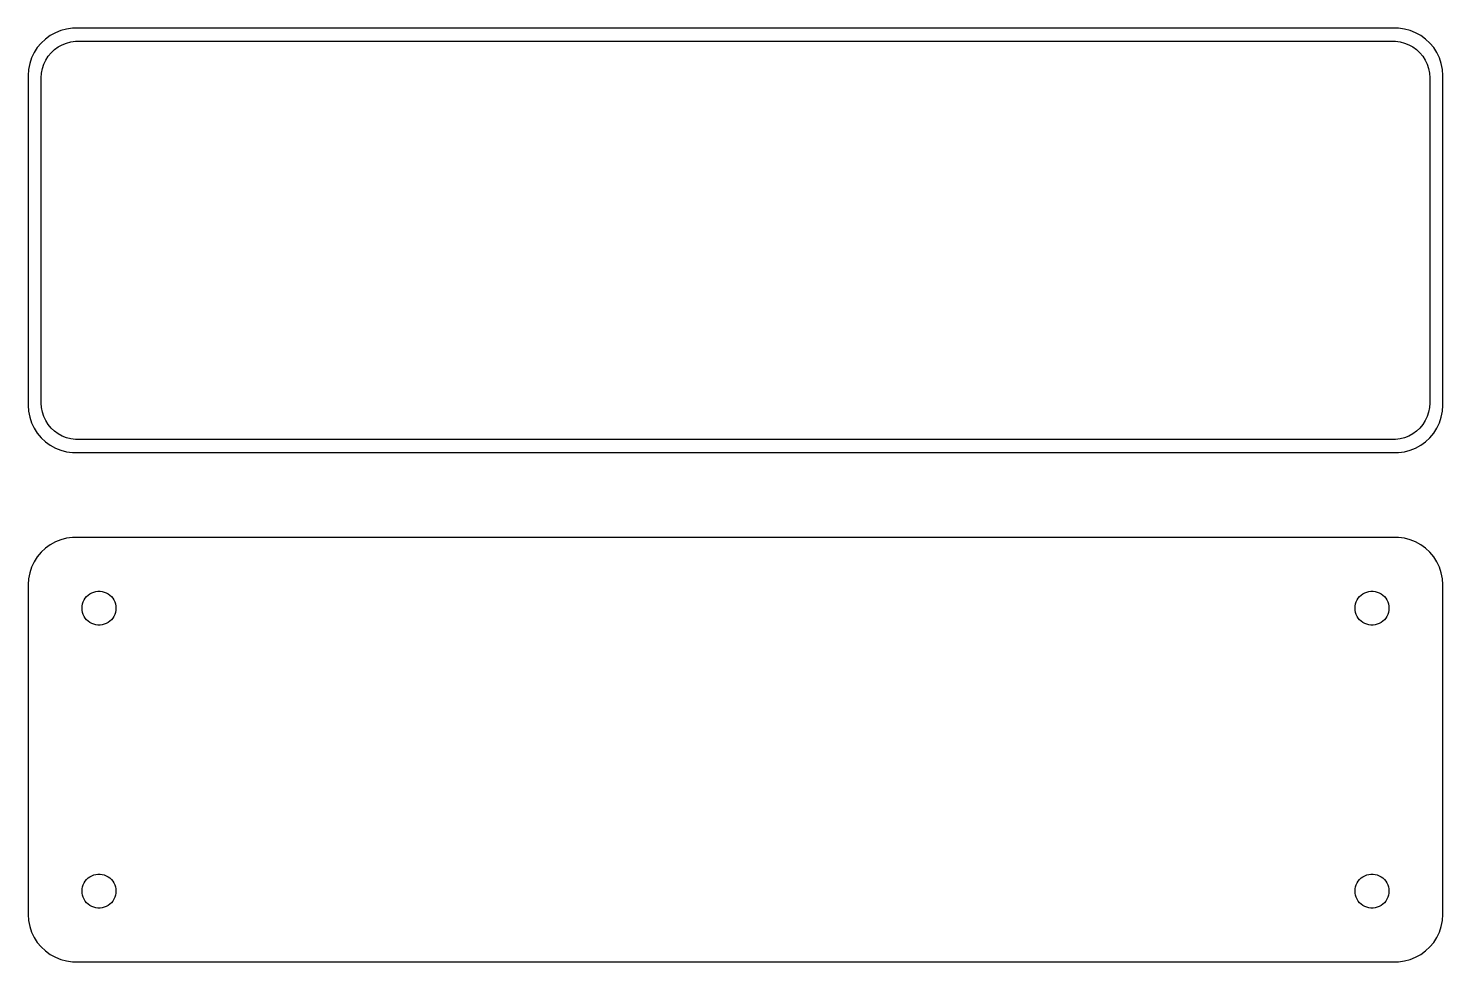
# Model space of a CAD drawing. Header units: metres. Extents: x -75 to 75, y 32 to 130.
import ezdxf

# ---------------------------------------------------------------- set-up
doc = ezdxf.new("R2010")
doc.units = ezdxf.units.M

msp = doc.modelspace()

# ---------------------------------------------------------------- linework, layer by layer
for p, q in [((-73.1871, 129.353), (-73.6448, 128.923)), ((-72.6791, 129.722), (-73.1871, 129.353)), ((-72.1289, 130.024), (-72.6791, 129.722)), ((-71.5451, 130.255), (-72.1289, 130.024)), ((-70.9369, 130.411), (-71.5451, 130.255)), ((-70.9457, 128.93), (-70.4751, 129.051)), ((-70.3139, 130.49), (-70.9369, 130.411)), ((-70.4751, 129.051), (-69.993, 129.112)), ((70.3139, 130.49), (-70.3139, 130.49)), ((-69.993, 129.112), (69.993, 129.112)), ((69.993, 129.112), (70.4751, 129.051)), ((70.9369, 130.411), (70.3139, 130.49)), ((70.4751, 129.051), (70.9457, 128.93)), ((71.5451, 130.255), (70.9369, 130.411)), ((72.1289, 130.024), (71.5451, 130.255)), ((72.6791, 129.722), (72.1289, 130.024)), ((73.1871, 129.353), (72.6791, 129.722)), ((73.6448, 128.923), (73.1871, 129.353)), ((-74.3815, 127.909), (-74.6489, 127.341)), ((-74.0451, 128.439), (-74.3815, 127.909)), ((-73.6448, 128.923), (-74.0451, 128.439)), ((-73.1408, 127.114), (-72.8805, 127.524)), ((-72.8805, 127.524), (-72.5707, 127.899)), ((-72.5707, 127.899), (-72.2165, 128.231)), ((-72.2165, 128.231), (-71.8234, 128.517)), ((-71.8234, 128.517), (-71.3975, 128.751)), ((-71.3975, 128.751), (-70.9457, 128.93)), ((70.9457, 128.93), (71.3975, 128.751)), ((71.3975, 128.751), (71.8234, 128.517)), ((71.8234, 128.517), (72.2165, 128.231)), ((72.2165, 128.231), (72.5707, 127.899)), ((72.5707, 127.899), (72.8805, 127.524)), ((72.8805, 127.524), (73.1408, 127.114)), ((74.0451, 128.439), (73.6448, 128.923)), ((74.3815, 127.909), (74.0451, 128.439)), ((74.6489, 127.341), (74.3815, 127.909)), ((-74.9606, 126.127), (-75, 125.5)), ((-74.8429, 126.743), (-74.9606, 126.127)), ((-74.6489, 127.341), (-74.8429, 126.743)), ((-73.589, 125.735), (-73.4979, 126.212)), ((-73.4979, 126.212), (-73.3477, 126.674)), ((-73.3477, 126.674), (-73.1408, 127.114)), ((73.1408, 127.114), (73.3477, 126.674)), ((73.3477, 126.674), (73.4979, 126.212)), ((73.4979, 126.212), (73.589, 125.735)), ((74.8429, 126.743), (74.6489, 127.341)), ((74.9606, 126.127), (74.8429, 126.743)), ((75, 125.5), (74.9606, 126.127)), ((-75, 125.5), (-75, 90.5)), ((-73.6195, 125.25), (-73.589, 125.735)), ((-73.6195, 90.75), (-73.6195, 125.25)), ((73.589, 125.735), (73.6195, 125.25)), ((73.6195, 125.25), (73.6195, 90.75)), ((75, 90.5), (75, 125.5)), ((-75, 90.5), (-74.9606, 89.8733)), ((-73.589, 90.265), (-73.6195, 90.75)), ((-73.4979, 89.7877), (-73.589, 90.265)), ((73.589, 90.265), (73.4979, 89.7877)), ((73.6195, 90.75), (73.589, 90.265)), ((74.9606, 89.8733), (75, 90.5)), ((-74.9606, 89.8733), (-74.8429, 89.2566)), ((-74.8429, 89.2566), (-74.6489, 88.6594)), ((-74.6489, 88.6594), (-74.3815, 88.0912)), ((-73.3477, 89.3256), (-73.4979, 89.7877)), ((-73.1408, 88.8859), (-73.3477, 89.3256)), ((-72.8805, 88.4756), (-73.1408, 88.8859)), ((73.1408, 88.8859), (72.8805, 88.4756)), ((73.3477, 89.3256), (73.1408, 88.8859)), ((73.4979, 89.7877), (73.3477, 89.3256)), ((74.3815, 88.0912), (74.6489, 88.6594)), ((74.6489, 88.6594), (74.8429, 89.2566)), ((74.8429, 89.2566), (74.9606, 89.8733)), ((-74.3815, 88.0912), (-74.0451, 87.5611)), ((-74.0451, 87.5611), (-73.6448, 87.0773)), ((-73.6448, 87.0773), (-73.1871, 86.6474)), ((-72.5707, 88.1012), (-72.8805, 88.4756)), ((-72.2165, 87.7685), (-72.5707, 88.1012)), ((-71.8234, 87.4829), (-72.2165, 87.7685)), ((-71.3975, 87.2488), (-71.8234, 87.4829)), ((-70.9457, 87.0699), (-71.3975, 87.2488)), ((-70.4751, 86.9491), (-70.9457, 87.0699)), ((70.9457, 87.0699), (70.4751, 86.9491)), ((71.3975, 87.2488), (70.9457, 87.0699)), ((71.8234, 87.4829), (71.3975, 87.2488)), ((72.2165, 87.7685), (71.8234, 87.4829)), ((72.5707, 88.1012), (72.2165, 87.7685)), ((72.8805, 88.4756), (72.5707, 88.1012)), ((73.1871, 86.6474), (73.6448, 87.0773)), ((73.6448, 87.0773), (74.0451, 87.5611)), ((74.0451, 87.5611), (74.3815, 88.0912)), ((-73.1871, 86.6474), (-72.6791, 86.2784)), ((-72.6791, 86.2784), (-72.1289, 85.9759)), ((-72.1289, 85.9759), (-71.5451, 85.7447)), ((-71.5451, 85.7447), (-70.9369, 85.5886)), ((-70.9369, 85.5886), (-70.3139, 85.5099)), ((-69.993, 86.8882), (-70.4751, 86.9491)), ((-70.3139, 85.5099), (70.3139, 85.5099)), ((69.993, 86.8882), (-69.993, 86.8882)), ((70.4751, 86.9491), (69.993, 86.8882)), ((70.3139, 85.5099), (70.9369, 85.5886)), ((70.9369, 85.5886), (71.5451, 85.7447)), ((71.5451, 85.7447), (72.1289, 85.9759)), ((72.1289, 85.9759), (72.6791, 86.2784)), ((72.6791, 86.2784), (73.1871, 86.6474)), ((-73.1871, 75.3526), (-73.6448, 74.9227)), ((-72.6791, 75.7216), (-73.1871, 75.3526)), ((-72.1289, 76.0241), (-72.6791, 75.7216)), ((-71.5451, 76.2553), (-72.1289, 76.0241)), ((-70.9369, 76.4114), (-71.5451, 76.2553)), ((-70.3139, 76.4901), (-70.9369, 76.4114)), ((70.3139, 76.4901), (-70.3139, 76.4901)), ((70.9369, 76.4114), (70.3139, 76.4901)), ((71.5451, 76.2553), (70.9369, 76.4114)), ((72.1289, 76.0241), (71.5451, 76.2553)), ((72.6791, 75.7216), (72.1289, 76.0241)), ((73.1871, 75.3526), (72.6791, 75.7216)), ((73.6448, 74.9227), (73.1871, 75.3526)), ((-74.3815, 73.9088), (-74.6489, 73.3406)), ((-74.0451, 74.4389), (-74.3815, 73.9088)), ((-73.6448, 74.9227), (-74.0451, 74.4389)), ((74.0451, 74.4389), (73.6448, 74.9227)), ((74.3815, 73.9088), (74.0451, 74.4389)), ((74.6489, 73.3406), (74.3815, 73.9088)), ((-74.9606, 72.1267), (-75, 71.5)), ((-74.8429, 72.7434), (-74.9606, 72.1267)), ((-74.6489, 73.3406), (-74.8429, 72.7434)), ((74.8429, 72.7434), (74.6489, 73.3406)), ((74.9606, 72.1267), (74.8429, 72.7434)), ((75, 71.5), (74.9606, 72.1267)), ((-75, 71.5), (-75, 36.5)), ((-68.6474, 70.3869), (-68.4645, 70.5198)), ((-68.4645, 70.5198), (-68.2664, 70.6287)), ((-68.2664, 70.6287), (-68.0562, 70.7119)), ((-68.0562, 70.7119), (-67.8373, 70.7681)), ((-67.8373, 70.7681), (-67.613, 70.7964)), ((-67.613, 70.7964), (-67.387, 70.7964)), ((-67.387, 70.7964), (-67.1627, 70.7681)), ((-67.1627, 70.7681), (-66.9438, 70.7119)), ((-66.9438, 70.7119), (-66.7336, 70.6287)), ((-66.7336, 70.6287), (-66.5355, 70.5198)), ((-66.5355, 70.5198), (-66.3526, 70.3869)), ((66.3526, 70.3869), (66.5355, 70.5198)), ((66.5355, 70.5198), (66.7336, 70.6287)), ((66.7336, 70.6287), (66.9438, 70.7119)), ((66.9438, 70.7119), (67.1627, 70.7681)), ((67.1627, 70.7681), (67.387, 70.7964)), ((67.387, 70.7964), (67.613, 70.7964)), ((67.613, 70.7964), (67.8373, 70.7681)), ((67.8373, 70.7681), (68.0562, 70.7119)), ((68.0562, 70.7119), (68.2664, 70.6287)), ((68.2664, 70.6287), (68.4645, 70.5198)), ((68.4645, 70.5198), (68.6474, 70.3869)), ((75, 36.5), (75, 71.5)), ((-69.3, 69), (-69.2858, 69.2256)), ((-69.2858, 68.7744), (-69.3, 69)), ((-69.2858, 69.2256), (-69.2434, 69.4476)), ((-69.2434, 69.4476), (-69.1736, 69.6626)), ((-69.1736, 69.6626), (-69.0773, 69.8671)), ((-69.0773, 69.8671), (-68.9562, 70.058)), ((-68.9562, 70.058), (-68.8121, 70.2322)), ((-68.8121, 70.2322), (-68.6474, 70.3869)), ((-66.3526, 70.3869), (-66.1879, 70.2322)), ((-66.1879, 70.2322), (-66.0438, 70.058)), ((-66.0438, 70.058), (-65.9226, 69.8671)), ((-65.9226, 69.8671), (-65.8264, 69.6626)), ((-65.8264, 69.6626), (-65.7565, 69.4476)), ((-65.7565, 69.4476), (-65.7142, 69.2256)), ((-65.7142, 69.2256), (-65.7, 69)), ((-65.7, 69), (-65.7142, 68.7744)), ((65.7, 69), (65.7142, 69.2256)), ((65.7142, 68.7744), (65.7, 69)), ((65.7142, 69.2256), (65.7565, 69.4476)), ((65.7565, 69.4476), (65.8264, 69.6626)), ((65.8264, 69.6626), (65.9226, 69.8671)), ((65.9226, 69.8671), (66.0438, 70.058)), ((66.0438, 70.058), (66.1879, 70.2322)), ((66.1879, 70.2322), (66.3526, 70.3869)), ((68.6474, 70.3869), (68.8121, 70.2322)), ((68.8121, 70.2322), (68.9562, 70.058)), ((68.9562, 70.058), (69.0773, 69.8671)), ((69.0773, 69.8671), (69.1736, 69.6626)), ((69.1736, 69.6626), (69.2434, 69.4476)), ((69.2434, 69.4476), (69.2858, 69.2256)), ((69.2858, 69.2256), (69.3, 69)), ((69.3, 69), (69.2858, 68.7744)), ((-69.2434, 68.5524), (-69.2858, 68.7744)), ((-69.1736, 68.3374), (-69.2434, 68.5524)), ((-69.0773, 68.1328), (-69.1736, 68.3374)), ((-68.9562, 67.942), (-69.0773, 68.1328)), ((-68.8121, 67.7678), (-68.9562, 67.942)), ((-68.6474, 67.6131), (-68.8121, 67.7678)), ((-68.4645, 67.4802), (-68.6474, 67.6131)), ((-66.3526, 67.6131), (-66.5355, 67.4802)), ((-66.1879, 67.7678), (-66.3526, 67.6131)), ((-66.0438, 67.942), (-66.1879, 67.7678)), ((-65.9226, 68.1328), (-66.0438, 67.942)), ((-65.8264, 68.3374), (-65.9226, 68.1328)), ((-65.7565, 68.5524), (-65.8264, 68.3374)), ((-65.7142, 68.7744), (-65.7565, 68.5524)), ((65.7565, 68.5524), (65.7142, 68.7744)), ((65.8264, 68.3374), (65.7565, 68.5524)), ((65.9226, 68.1328), (65.8264, 68.3374)), ((66.0438, 67.942), (65.9226, 68.1328)), ((66.1879, 67.7678), (66.0438, 67.942)), ((66.3526, 67.6131), (66.1879, 67.7678)), ((66.5355, 67.4802), (66.3526, 67.6131)), ((68.6474, 67.6131), (68.4645, 67.4802)), ((68.8121, 67.7678), (68.6474, 67.6131)), ((68.9562, 67.942), (68.8121, 67.7678)), ((69.0773, 68.1328), (68.9562, 67.942)), ((69.1736, 68.3374), (69.0773, 68.1328)), ((69.2434, 68.5524), (69.1736, 68.3374)), ((69.2858, 68.7744), (69.2434, 68.5524)), ((-68.2664, 67.3713), (-68.4645, 67.4802)), ((-68.0562, 67.2881), (-68.2664, 67.3713)), ((-67.8373, 67.2319), (-68.0562, 67.2881)), ((-67.613, 67.2036), (-67.8373, 67.2319)), ((-67.387, 67.2036), (-67.613, 67.2036)), ((-67.1627, 67.2319), (-67.387, 67.2036)), ((-66.9438, 67.2881), (-67.1627, 67.2319)), ((-66.7336, 67.3713), (-66.9438, 67.2881)), ((-66.5355, 67.4802), (-66.7336, 67.3713)), ((66.7336, 67.3713), (66.5355, 67.4802)), ((66.9438, 67.2881), (66.7336, 67.3713)), ((67.1627, 67.2319), (66.9438, 67.2881)), ((67.387, 67.2036), (67.1627, 67.2319)), ((67.613, 67.2036), (67.387, 67.2036)), ((67.8373, 67.2319), (67.613, 67.2036)), ((68.0562, 67.2881), (67.8373, 67.2319)), ((68.2664, 67.3713), (68.0562, 67.2881)), ((68.4645, 67.4802), (68.2664, 67.3713)), ((-68.6474, 40.3869), (-68.4645, 40.5198)), ((-68.4645, 40.5198), (-68.2664, 40.6287)), ((-68.2664, 40.6287), (-68.0562, 40.7119)), ((-68.0562, 40.7119), (-67.8373, 40.7681)), ((-67.8373, 40.7681), (-67.613, 40.7964)), ((-67.613, 40.7964), (-67.387, 40.7964)), ((-67.387, 40.7964), (-67.1627, 40.7681)), ((-67.1627, 40.7681), (-66.9438, 40.7119)), ((-66.9438, 40.7119), (-66.7336, 40.6287)), ((-66.7336, 40.6287), (-66.5355, 40.5198)), ((-66.5355, 40.5198), (-66.3526, 40.3869)), ((66.3526, 40.3869), (66.5355, 40.5198)), ((66.5355, 40.5198), (66.7336, 40.6287)), ((66.7336, 40.6287), (66.9438, 40.7119)), ((66.9438, 40.7119), (67.1627, 40.7681)), ((67.1627, 40.7681), (67.387, 40.7964)), ((67.387, 40.7964), (67.613, 40.7964)), ((67.613, 40.7964), (67.8373, 40.7681)), ((67.8373, 40.7681), (68.0562, 40.7119)), ((68.0562, 40.7119), (68.2664, 40.6287)), ((68.2664, 40.6287), (68.4645, 40.5198)), ((68.4645, 40.5198), (68.6474, 40.3869)), ((-69.3, 39), (-69.2858, 39.2256)), ((-69.2858, 38.7744), (-69.3, 39)), ((-69.2858, 39.2256), (-69.2434, 39.4476)), ((-69.2434, 39.4476), (-69.1736, 39.6626)), ((-69.1736, 39.6626), (-69.0773, 39.8672)), ((-69.0773, 39.8672), (-68.9562, 40.058)), ((-68.9562, 40.058), (-68.8121, 40.2322)), ((-68.8121, 40.2322), (-68.6474, 40.3869)), ((-66.3526, 40.3869), (-66.1879, 40.2322)), ((-66.1879, 40.2322), (-66.0438, 40.058)), ((-66.0438, 40.058), (-65.9226, 39.8672)), ((-65.9226, 39.8672), (-65.8264, 39.6626)), ((-65.8264, 39.6626), (-65.7565, 39.4476)), ((-65.7565, 39.4476), (-65.7142, 39.2256)), ((-65.7142, 39.2256), (-65.7, 39)), ((-65.7, 39), (-65.7142, 38.7744)), ((65.7, 39), (65.7142, 39.2256)), ((65.7142, 38.7744), (65.7, 39)), ((65.7142, 39.2256), (65.7565, 39.4476)), ((65.7565, 39.4476), (65.8264, 39.6626)), ((65.8264, 39.6626), (65.9226, 39.8672)), ((65.9226, 39.8672), (66.0438, 40.058)), ((66.0438, 40.058), (66.1879, 40.2322)), ((66.1879, 40.2322), (66.3526, 40.3869)), ((68.6474, 40.3869), (68.8121, 40.2322)), ((68.8121, 40.2322), (68.9562, 40.058)), ((68.9562, 40.058), (69.0773, 39.8672)), ((69.0773, 39.8672), (69.1736, 39.6626)), ((69.1736, 39.6626), (69.2434, 39.4476)), ((69.2434, 39.4476), (69.2858, 39.2256)), ((69.2858, 39.2256), (69.3, 39)), ((69.3, 39), (69.2858, 38.7744)), ((-69.2434, 38.5524), (-69.2858, 38.7744)), ((-69.1736, 38.3374), (-69.2434, 38.5524)), ((-69.0773, 38.1329), (-69.1736, 38.3374)), ((-68.9562, 37.942), (-69.0773, 38.1329)), ((-68.8121, 37.7678), (-68.9562, 37.942)), ((-68.6474, 37.6131), (-68.8121, 37.7678)), ((-68.4645, 37.4802), (-68.6474, 37.6131)), ((-66.3526, 37.6131), (-66.5355, 37.4802)), ((-66.1879, 37.7678), (-66.3526, 37.6131)), ((-66.0438, 37.942), (-66.1879, 37.7678)), ((-65.9226, 38.1329), (-66.0438, 37.942)), ((-65.8264, 38.3374), (-65.9226, 38.1329)), ((-65.7565, 38.5524), (-65.8264, 38.3374)), ((-65.7142, 38.7744), (-65.7565, 38.5524)), ((65.7565, 38.5524), (65.7142, 38.7744)), ((65.8264, 38.3374), (65.7565, 38.5524)), ((65.9226, 38.1329), (65.8264, 38.3374)), ((66.0438, 37.942), (65.9226, 38.1329)), ((66.1879, 37.7678), (66.0438, 37.942)), ((66.3526, 37.6131), (66.1879, 37.7678)), ((66.5355, 37.4802), (66.3526, 37.6131)), ((68.6474, 37.6131), (68.4645, 37.4802)), ((68.8121, 37.7678), (68.6474, 37.6131)), ((68.9562, 37.942), (68.8121, 37.7678)), ((69.0773, 38.1329), (68.9562, 37.942)), ((69.1736, 38.3374), (69.0773, 38.1329)), ((69.2434, 38.5524), (69.1736, 38.3374)), ((69.2858, 38.7744), (69.2434, 38.5524)), ((-75, 36.5), (-74.9606, 35.8733)), ((-68.2664, 37.3713), (-68.4645, 37.4802)), ((-68.0562, 37.2881), (-68.2664, 37.3713)), ((-67.8373, 37.2319), (-68.0562, 37.2881)), ((-67.613, 37.2036), (-67.8373, 37.2319)), ((-67.387, 37.2036), (-67.613, 37.2036)), ((-67.1627, 37.2319), (-67.387, 37.2036)), ((-66.9438, 37.2881), (-67.1627, 37.2319)), ((-66.7336, 37.3713), (-66.9438, 37.2881)), ((-66.5355, 37.4802), (-66.7336, 37.3713)), ((66.7336, 37.3713), (66.5355, 37.4802)), ((66.9438, 37.2881), (66.7336, 37.3713)), ((67.1627, 37.2319), (66.9438, 37.2881)), ((67.387, 37.2036), (67.1627, 37.2319)), ((67.613, 37.2036), (67.387, 37.2036)), ((67.8373, 37.2319), (67.613, 37.2036)), ((68.0562, 37.2881), (67.8373, 37.2319)), ((68.2664, 37.3713), (68.0562, 37.2881)), ((68.4645, 37.4802), (68.2664, 37.3713)), ((74.9606, 35.8733), (75, 36.5)), ((-74.9606, 35.8733), (-74.8429, 35.2566)), ((-74.8429, 35.2566), (-74.6489, 34.6594)), ((-74.6489, 34.6594), (-74.3815, 34.0912)), ((74.3815, 34.0912), (74.6489, 34.6594)), ((74.6489, 34.6594), (74.8429, 35.2566)), ((74.8429, 35.2566), (74.9606, 35.8733)), ((-74.3815, 34.0912), (-74.0451, 33.5611)), ((-74.0451, 33.5611), (-73.6448, 33.0773)), ((-73.6448, 33.0773), (-73.1871, 32.6474)), ((73.1871, 32.6474), (73.6448, 33.0773)), ((73.6448, 33.0773), (74.0451, 33.5611)), ((74.0451, 33.5611), (74.3815, 34.0912)), ((-73.1871, 32.6474), (-72.6791, 32.2784)), ((-72.6791, 32.2784), (-72.1289, 31.9759)), ((-72.1289, 31.9759), (-71.5451, 31.7447)), ((-71.5451, 31.7447), (-70.9369, 31.5886)), ((-70.9369, 31.5886), (-70.3139, 31.5099)), ((-70.3139, 31.5099), (70.3139, 31.5099)), ((70.3139, 31.5099), (70.9369, 31.5886)), ((70.9369, 31.5886), (71.5451, 31.7447)), ((71.5451, 31.7447), (72.1289, 31.9759)), ((72.1289, 31.9759), (72.6791, 32.2784)), ((72.6791, 32.2784), (73.1871, 32.6474))]:
    msp.add_line(p, q)

doc.saveas('drawing.dxf')
